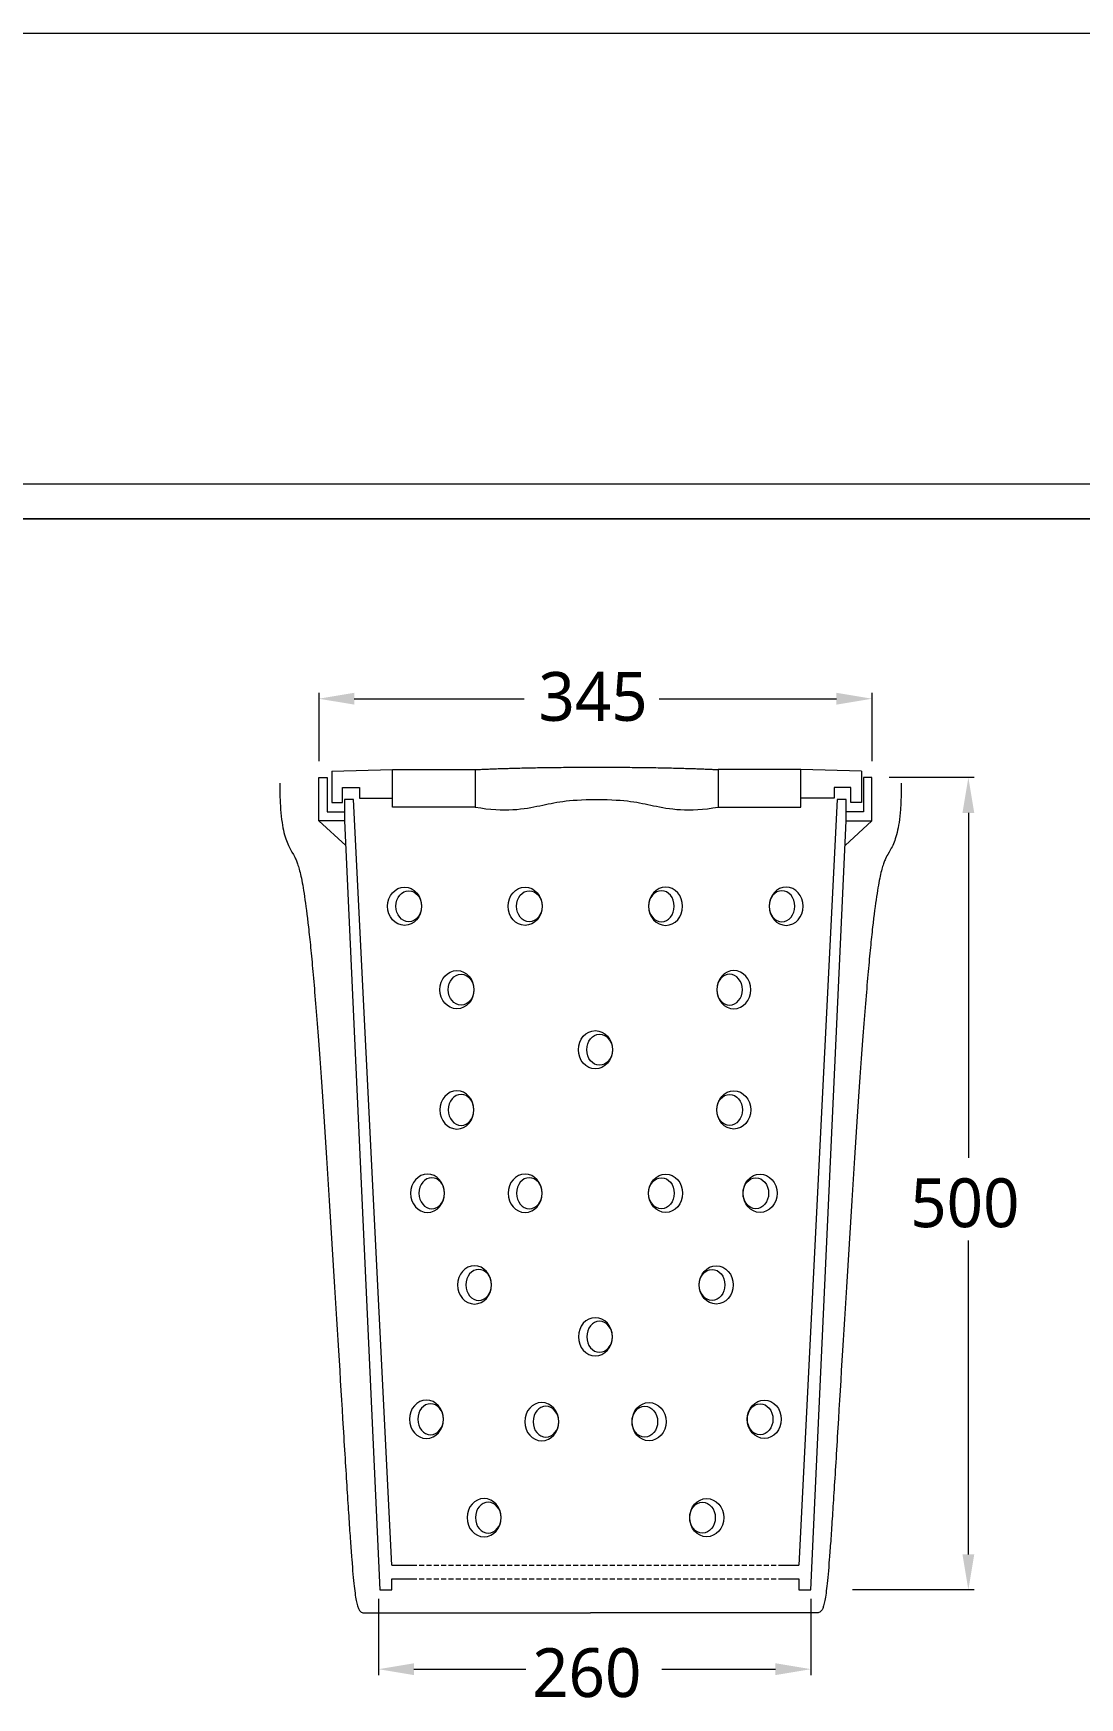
# Model space of a CAD drawing. Header units: millimetres. Extents: x 5208 to 9408, y 10 to 2980.
# Drawn here: x 7330 to 7758, y 2299 to 2980 of the extents above; entities that cross this region are included whole.
import ezdxf

# ---------------------------------------------------------------- set-up
doc = ezdxf.new("R2010")
doc.units = ezdxf.units.MM
doc.linetypes.add('JIS_02_2.0', pattern=[3, 2, -1])
doc.styles.add('微軟正黑體-20', font='Microsoft JhengHei.ttf', dxfattribs={"height": 20})

msp = doc.modelspace()

# ---------------------------------------------------------------- linework, layer by layer
at = {"lineweight": 5}
for p, q in [((5207.65, 2980.08, 163.19), (9407.65, 2980.08, 163.19)), ((5394.69, 2781.26, 163.19), (9220.61, 2781.26, 163.19)), ((9220.61, 2781.26, 163.19), (5394.69, 2781.26, 163.19)), ((7446.64, 2710.06), (7446.64, 2682.13)), ((7461.16, 2707.64), (7530.67, 2707.64)), ((7585.88, 2707.64), (7658.51, 2707.64)), ((7673.03, 2710.06), (7673.03, 2682.13)), ((7452.03, 2677.94), (7476.79, 2678.62)), ((7476.79, 2678.62), (7510.69, 2678.62)), ((7476.79, 2663.28), (7476.79, 2678.62)), ((7510.69, 2678.62), (7510.69, 2663.28)), ((7643.99, 2678.62), (7610.09, 2678.62)), ((7610.09, 2678.62), (7610.09, 2663.28)), ((7668.75, 2677.94), (7643.99, 2678.62)), ((7643.99, 2663.28), (7643.99, 2678.62)), ((7430.65, 2673.01), (7430.65, 2671.98)), ((7430.65, 2671.98), (7430.66, 2670.98)), ((7446.64, 2657.59), (7446.64, 2675.37)), ((7446.64, 2675.37), (7450.06, 2675.37)), ((7450.06, 2675.37), (7450.06, 2661.3)), ((7452.03, 2677.94), (7452.03, 2666.2)), ((7668.75, 2677.94), (7668.75, 2666.2)), ((7673.03, 2675.37), (7669.61, 2675.37)), ((7669.61, 2675.37), (7669.61, 2661.3)), ((7673.03, 2657.59), (7673.03, 2675.37)), ((7714.91, 2675.37), (7680.05, 2675.37)), ((7685.05, 2671.98), (7685.04, 2670.98)), ((7685.05, 2673.01), (7685.05, 2671.98)), ((7430.66, 2670.98), (7430.68, 2670)), ((7430.68, 2670), (7430.69, 2669.05)), ((7430.69, 2669.05), (7430.72, 2668.13)), ((7430.72, 2668.13), (7430.74, 2667.23)), ((7430.74, 2667.23), (7430.78, 2666.36)), ((7430.78, 2666.36), (7430.81, 2665.51)), ((7430.81, 2665.51), (7430.86, 2664.68)), ((7430.86, 2664.68), (7430.9, 2663.88)), ((7452.03, 2666.2), (7452.03, 2665.16)), ((7452.03, 2665.16), (7456.34, 2665.16)), ((7456.34, 2665.16), (7456.34, 2671.3)), ((7456.34, 2671.3), (7463.27, 2671.3)), ((7460.89, 2666.38), (7457.19, 2666.38)), ((7457.19, 2666.38), (7457.19, 2657.59)), ((7476.56, 2352.84), (7460.89, 2666.38)), ((7463.27, 2671.3), (7463.27, 2666.95)), ((7463.27, 2666.95), (7476.79, 2666.95)), ((7658.78, 2666.38), (7643.11, 2352.84)), ((7657.51, 2666.95), (7643.99, 2666.95)), ((7664.44, 2671.3), (7657.51, 2671.3)), ((7657.51, 2671.3), (7657.51, 2666.95)), ((7662.48, 2666.38), (7658.78, 2666.38)), ((7662.48, 2657.59), (7662.48, 2666.38)), ((7664.44, 2665.16), (7664.44, 2671.3)), ((7668.75, 2665.16), (7664.44, 2665.16)), ((7668.75, 2666.2), (7668.75, 2665.16)), ((7684.84, 2664.68), (7684.8, 2663.88)), ((7684.89, 2665.51), (7684.84, 2664.68)), ((7684.92, 2666.36), (7684.89, 2665.51)), ((7684.96, 2667.23), (7684.92, 2666.36)), ((7684.98, 2668.13), (7684.96, 2667.23)), ((7685.01, 2669.05), (7684.98, 2668.13)), ((7685.03, 2670), (7685.01, 2669.05)), ((7685.04, 2670.98), (7685.03, 2670)), ((7430.9, 2663.88), (7430.95, 2663.1)), ((7430.95, 2663.1), (7431.01, 2662.34)), ((7431.01, 2662.34), (7431.13, 2660.89)), ((7431.13, 2660.89), (7431.27, 2659.52)), ((7431.27, 2659.52), (7431.42, 2658.23)), ((7431.42, 2658.23), (7431.59, 2657.02)), ((7450.06, 2661.3), (7457.19, 2661.3)), ((7510.69, 2663.28), (7476.79, 2663.28)), ((7610.09, 2663.28), (7643.99, 2663.28)), ((7669.61, 2661.3), (7662.48, 2661.3)), ((7684.28, 2658.23), (7684.11, 2657.02)), ((7684.43, 2659.52), (7684.28, 2658.23)), ((7684.57, 2660.89), (7684.43, 2659.52)), ((7684.69, 2662.34), (7684.57, 2660.89)), ((7684.75, 2663.1), (7684.69, 2662.34)), ((7684.8, 2663.88), (7684.75, 2663.1)), ((7712.49, 2660.85), (7712.49, 2519.72)), ((7431.59, 2657.02), (7431.77, 2655.87)), ((7431.77, 2655.87), (7431.96, 2654.8)), ((7431.96, 2654.8), (7432.17, 2653.79)), ((7432.17, 2653.79), (7432.39, 2652.84)), ((7432.39, 2652.84), (7432.62, 2651.95)), ((7432.62, 2651.95), (7432.86, 2651.11)), ((7432.86, 2651.11), (7433.11, 2650.33)), ((7457.19, 2657.59), (7446.64, 2657.59)), ((7446.64, 2657.59), (7457.65, 2647.55)), ((7457.19, 2657.59), (7471.63, 2342.76)), ((7648.04, 2342.76), (7662.48, 2657.59)), ((7673.03, 2657.59), (7662.02, 2647.55)), ((7662.48, 2657.59), (7673.03, 2657.59)), ((7682.84, 2651.11), (7682.59, 2650.33)), ((7683.08, 2651.95), (7682.84, 2651.11)), ((7683.31, 2652.84), (7683.08, 2651.95)), ((7683.53, 2653.79), (7683.31, 2652.84)), ((7683.74, 2654.8), (7683.53, 2653.79)), ((7683.93, 2655.87), (7683.74, 2654.8)), ((7684.11, 2657.02), (7683.93, 2655.87)), ((7433.11, 2650.33), (7433.36, 2649.58)), ((7433.36, 2649.58), (7433.63, 2648.88)), ((7433.63, 2648.88), (7433.9, 2648.22)), ((7433.9, 2648.22), (7434.18, 2647.59)), ((7434.18, 2647.59), (7434.46, 2647)), ((7434.46, 2647), (7434.75, 2646.43)), ((7434.75, 2646.43), (7435.04, 2645.89)), ((7435.04, 2645.89), (7435.63, 2644.85)), ((7435.63, 2644.85), (7436.23, 2643.84)), ((7680.07, 2644.85), (7679.47, 2643.84)), ((7680.66, 2645.89), (7680.07, 2644.85)), ((7680.95, 2646.43), (7680.66, 2645.89)), ((7681.24, 2647), (7680.95, 2646.43)), ((7681.52, 2647.59), (7681.24, 2647)), ((7681.8, 2648.22), (7681.52, 2647.59)), ((7682.07, 2648.88), (7681.8, 2648.22)), ((7682.34, 2649.58), (7682.07, 2648.88)), ((7682.59, 2650.33), (7682.34, 2649.58)), ((7436.23, 2643.84), (7436.54, 2643.29)), ((7436.54, 2643.29), (7436.84, 2642.7)), ((7436.84, 2642.7), (7437.16, 2642.05)), ((7437.16, 2642.05), (7437.32, 2641.69)), ((7437.32, 2641.69), (7437.47, 2641.31)), ((7437.47, 2641.31), (7437.63, 2640.9)), ((7437.63, 2640.9), (7437.8, 2640.47)), ((7437.8, 2640.47), (7437.96, 2640)), ((7437.96, 2640), (7438.12, 2639.51)), ((7438.12, 2639.51), (7438.29, 2638.97)), ((7438.29, 2638.97), (7438.46, 2638.41)), ((7438.46, 2638.41), (7438.63, 2637.8)), ((7438.63, 2637.8), (7438.8, 2637.15)), ((7677.07, 2637.8), (7676.9, 2637.15)), ((7677.24, 2638.41), (7677.07, 2637.8)), ((7677.41, 2638.97), (7677.24, 2638.41)), ((7677.58, 2639.51), (7677.41, 2638.97)), ((7677.74, 2640), (7677.58, 2639.51)), ((7677.9, 2640.47), (7677.74, 2640)), ((7678.07, 2640.9), (7677.9, 2640.47)), ((7678.23, 2641.31), (7678.07, 2640.9)), ((7678.39, 2641.69), (7678.23, 2641.31)), ((7678.54, 2642.05), (7678.39, 2641.69)), ((7678.86, 2642.7), (7678.54, 2642.05)), ((7679.16, 2643.29), (7678.86, 2642.7)), ((7679.47, 2643.84), (7679.16, 2643.29)), ((7438.8, 2637.15), (7438.97, 2636.46)), ((7438.97, 2636.46), (7439.14, 2635.73)), ((7439.14, 2635.73), (7439.32, 2634.94)), ((7439.32, 2634.94), (7439.5, 2634.11)), ((7439.5, 2634.11), (7439.68, 2633.22)), ((7439.68, 2633.22), (7439.86, 2632.28)), ((7439.86, 2632.28), (7440.04, 2631.28)), ((7440.04, 2631.28), (7440.23, 2630.23)), ((7675.66, 2631.28), (7675.47, 2630.23)), ((7675.84, 2632.28), (7675.66, 2631.28)), ((7676.03, 2633.22), (7675.84, 2632.28)), ((7676.2, 2634.11), (7676.03, 2633.22)), ((7676.38, 2634.94), (7676.2, 2634.11)), ((7676.56, 2635.73), (7676.38, 2634.94)), ((7676.73, 2636.46), (7676.56, 2635.73)), ((7676.9, 2637.15), (7676.73, 2636.46)), ((7440.23, 2630.23), (7440.41, 2629.11)), ((7440.41, 2629.11), (7440.6, 2627.93)), ((7440.6, 2627.93), (7440.8, 2626.68)), ((7440.8, 2626.68), (7440.99, 2625.36)), ((7440.99, 2625.36), (7441.19, 2623.97)), ((7441.19, 2623.97), (7441.39, 2622.51)), ((7674.51, 2623.97), (7674.31, 2622.51)), ((7674.71, 2625.36), (7674.51, 2623.97)), ((7674.91, 2626.68), (7674.71, 2625.36)), ((7675.1, 2627.93), (7674.91, 2626.68)), ((7675.29, 2629.11), (7675.1, 2627.93)), ((7675.47, 2630.23), (7675.29, 2629.11)), ((7441.39, 2622.51), (7441.59, 2620.98)), ((7441.59, 2620.98), (7441.79, 2619.37)), ((7441.79, 2619.37), (7442, 2617.68)), ((7442, 2617.68), (7442.21, 2615.9)), ((7673.7, 2617.68), (7673.49, 2615.9)), ((7673.91, 2619.37), (7673.7, 2617.68)), ((7674.11, 2620.98), (7673.91, 2619.37)), ((7674.31, 2622.51), (7674.11, 2620.98)), ((7442.21, 2615.9), (7442.42, 2614.05)), ((7442.42, 2614.05), (7442.53, 2613.09)), ((7442.53, 2613.09), (7442.63, 2612.11)), ((7442.63, 2612.11), (7442.74, 2611.1)), ((7442.74, 2611.1), (7442.85, 2610.07)), ((7442.85, 2610.07), (7442.96, 2609.02)), ((7672.85, 2610.07), (7672.74, 2609.02)), ((7672.96, 2611.1), (7672.85, 2610.07)), ((7673.07, 2612.11), (7672.96, 2611.1)), ((7673.17, 2613.09), (7673.07, 2612.11)), ((7673.28, 2614.05), (7673.17, 2613.09)), ((7673.49, 2615.9), (7673.28, 2614.05)), ((7442.96, 2609.02), (7443.07, 2607.95)), ((7443.07, 2607.95), (7443.18, 2606.86)), ((7443.18, 2606.86), (7443.3, 2605.74)), ((7443.3, 2605.74), (7443.41, 2604.59)), ((7443.41, 2604.59), (7443.52, 2603.43)), ((7443.52, 2603.43), (7443.64, 2602.23)), ((7672.18, 2603.43), (7672.06, 2602.23)), ((7672.29, 2604.59), (7672.18, 2603.43)), ((7672.4, 2605.74), (7672.29, 2604.59)), ((7672.52, 2606.86), (7672.4, 2605.74)), ((7672.63, 2607.95), (7672.52, 2606.86)), ((7672.74, 2609.02), (7672.63, 2607.95)), ((7443.64, 2602.23), (7443.75, 2601.02)), ((7443.75, 2601.02), (7443.87, 2599.78)), ((7443.87, 2599.78), (7443.99, 2598.51)), ((7443.99, 2598.51), (7444.1, 2597.22)), ((7444.1, 2597.22), (7444.22, 2595.9)), ((7671.6, 2597.22), (7671.48, 2595.9)), ((7671.71, 2598.51), (7671.6, 2597.22)), ((7671.83, 2599.78), (7671.71, 2598.51)), ((7671.95, 2601.02), (7671.83, 2599.78)), ((7672.06, 2602.23), (7671.95, 2601.02)), ((7444.22, 2595.9), (7444.34, 2594.56)), ((7444.34, 2594.56), (7444.46, 2593.19)), ((7444.46, 2593.19), (7444.58, 2591.79)), ((7444.58, 2591.79), (7444.7, 2590.37)), ((7444.7, 2590.37), (7444.82, 2588.92)), ((7671, 2590.37), (7670.88, 2588.92)), ((7671.12, 2591.79), (7671, 2590.37)), ((7671.24, 2593.19), (7671.12, 2591.79)), ((7671.36, 2594.56), (7671.24, 2593.19)), ((7671.48, 2595.9), (7671.36, 2594.56)), ((7444.82, 2588.92), (7444.95, 2587.44)), ((7444.95, 2587.44), (7445.07, 2585.93)), ((7445.07, 2585.93), (7445.2, 2584.4)), ((7445.2, 2584.4), (7445.32, 2582.84)), ((7445.32, 2582.84), (7445.45, 2581.25)), ((7670.38, 2582.84), (7670.25, 2581.25)), ((7670.5, 2584.4), (7670.38, 2582.84)), ((7670.63, 2585.93), (7670.5, 2584.4)), ((7670.75, 2587.44), (7670.63, 2585.93)), ((7670.88, 2588.92), (7670.75, 2587.44)), ((7445.45, 2581.25), (7445.58, 2579.64)), ((7445.58, 2579.64), (7445.7, 2578)), ((7445.7, 2578), (7445.83, 2576.33)), ((7445.83, 2576.33), (7445.96, 2574.64)), ((7669.87, 2576.33), (7669.74, 2574.64)), ((7670, 2578), (7669.87, 2576.33)), ((7670.12, 2579.64), (7670, 2578)), ((7670.25, 2581.25), (7670.12, 2579.64)), ((7445.96, 2574.64), (7446.09, 2572.93)), ((7446.09, 2572.93), (7446.22, 2571.19)), ((7446.22, 2571.19), (7446.36, 2569.43)), ((7446.36, 2569.43), (7446.49, 2567.65)), ((7669.34, 2569.43), (7669.21, 2567.65)), ((7669.48, 2571.19), (7669.34, 2569.43)), ((7669.61, 2572.93), (7669.48, 2571.19)), ((7669.74, 2574.64), (7669.61, 2572.93)), ((7446.49, 2567.65), (7446.75, 2564.02)), ((7446.75, 2564.02), (7447.02, 2560.31)), ((7668.95, 2564.02), (7668.68, 2560.31)), ((7669.21, 2567.65), (7668.95, 2564.02)), ((7447.02, 2560.31), (7447.29, 2556.52)), ((7447.29, 2556.52), (7447.56, 2552.66)), ((7668.41, 2556.52), (7668.14, 2552.66)), ((7668.68, 2560.31), (7668.41, 2556.52)), ((7447.56, 2552.66), (7447.84, 2548.73)), ((7447.84, 2548.73), (7448.11, 2544.73)), ((7667.86, 2548.73), (7667.59, 2544.73)), ((7668.14, 2552.66), (7667.86, 2548.73)), ((7448.11, 2544.73), (7448.39, 2540.67)), ((7667.59, 2544.73), (7667.31, 2540.67)), ((7448.39, 2540.67), (7448.67, 2536.56)), ((7448.67, 2536.56), (7448.95, 2532.39)), ((7667.03, 2536.56), (7666.75, 2532.39)), ((7667.31, 2540.67), (7667.03, 2536.56)), ((7448.95, 2532.39), (7449.23, 2528.18)), ((7666.75, 2532.39), (7666.47, 2528.18)), ((7449.23, 2528.18), (7449.51, 2523.93)), ((7449.51, 2523.93), (7449.79, 2519.63)), ((7666.19, 2523.93), (7665.91, 2519.63)), ((7666.47, 2528.18), (7666.19, 2523.93)), ((7449.79, 2519.63), (7450.07, 2515.3)), ((7450.07, 2515.3), (7450.35, 2510.95)), ((7665.63, 2515.3), (7665.35, 2510.95)), ((7665.91, 2519.63), (7665.63, 2515.3)), ((7450.35, 2510.95), (7450.91, 2502.16)), ((7665.35, 2510.95), (7664.79, 2502.16)), ((7450.91, 2502.16), (7451.47, 2493.31)), ((7664.79, 2502.16), (7664.23, 2493.31)), ((7451.47, 2493.31), (7452.02, 2484.44)), ((7664.23, 2493.31), (7663.68, 2484.44)), ((7452.02, 2484.44), (7452.57, 2475.57)), ((7663.68, 2484.44), (7663.13, 2475.57)), ((7712.49, 2357.28), (7712.49, 2485.87)), ((7452.57, 2475.57), (7453.12, 2466.74)), ((7663.13, 2475.57), (7662.58, 2466.74)), ((7453.12, 2466.74), (7453.39, 2462.35)), ((7453.39, 2462.35), (7453.65, 2457.98)), ((7662.32, 2462.35), (7662.05, 2457.98)), ((7662.58, 2466.74), (7662.32, 2462.35)), ((7453.65, 2457.98), (7453.92, 2453.65)), ((7453.92, 2453.65), (7454.18, 2449.34)), ((7661.78, 2453.65), (7661.52, 2449.34)), ((7662.05, 2457.98), (7661.78, 2453.65)), ((7454.18, 2449.34), (7454.44, 2445.08)), ((7661.52, 2449.34), (7661.26, 2445.08)), ((7454.44, 2445.08), (7454.69, 2440.85)), ((7454.69, 2440.85), (7454.95, 2436.67)), ((7661.01, 2440.85), (7660.75, 2436.67)), ((7661.26, 2445.08), (7661.01, 2440.85)), ((7454.95, 2436.67), (7455.2, 2432.55)), ((7660.75, 2436.67), (7660.5, 2432.55)), ((7455.2, 2432.55), (7455.45, 2428.47)), ((7455.45, 2428.47), (7455.69, 2424.46)), ((7660.25, 2428.47), (7660.01, 2424.46)), ((7660.5, 2432.55), (7660.25, 2428.47)), ((7455.69, 2424.46), (7455.93, 2420.51)), ((7455.93, 2420.51), (7456.16, 2416.62)), ((7659.77, 2420.51), (7659.54, 2416.62)), ((7660.01, 2424.46), (7659.77, 2420.51)), ((7456.16, 2416.62), (7456.4, 2412.81)), ((7456.4, 2412.81), (7456.62, 2409.08)), ((7659.3, 2412.81), (7659.08, 2409.08)), ((7659.54, 2416.62), (7659.3, 2412.81)), ((7456.62, 2409.08), (7456.85, 2405.43)), ((7659.08, 2409.08), (7658.86, 2405.43)), ((7456.85, 2405.43), (7456.95, 2403.64)), ((7456.95, 2403.64), (7457.06, 2401.86)), ((7457.06, 2401.86), (7457.17, 2400.11)), ((7457.17, 2400.11), (7457.28, 2398.39)), ((7658.53, 2400.11), (7658.42, 2398.39)), ((7658.64, 2401.86), (7658.53, 2400.11)), ((7658.75, 2403.64), (7658.64, 2401.86)), ((7658.86, 2405.43), (7658.75, 2403.64)), ((7457.28, 2398.39), (7457.38, 2396.69)), ((7457.38, 2396.69), (7457.48, 2395.01)), ((7457.48, 2395.01), (7457.59, 2393.35)), ((7457.59, 2393.35), (7457.69, 2391.73)), ((7658.11, 2393.35), (7658.01, 2391.73)), ((7658.22, 2395.01), (7658.11, 2393.35)), ((7658.32, 2396.69), (7658.22, 2395.01)), ((7658.42, 2398.39), (7658.32, 2396.69)), ((7457.69, 2391.73), (7457.79, 2390.12)), ((7457.79, 2390.12), (7457.88, 2388.55)), ((7457.88, 2388.55), (7457.98, 2387)), ((7457.98, 2387), (7458.08, 2385.48)), ((7458.08, 2385.48), (7458.17, 2383.98)), ((7657.62, 2385.48), (7657.53, 2383.98)), ((7657.72, 2387), (7657.62, 2385.48)), ((7657.82, 2388.55), (7657.72, 2387)), ((7657.91, 2390.12), (7657.82, 2388.55)), ((7658.01, 2391.73), (7657.91, 2390.12)), ((7458.17, 2383.98), (7458.26, 2382.52)), ((7458.26, 2382.52), (7458.35, 2381.08)), ((7458.35, 2381.08), (7458.44, 2379.67)), ((7458.44, 2379.67), (7458.53, 2378.3)), ((7458.53, 2378.3), (7458.62, 2376.94)), ((7657.17, 2378.3), (7657.08, 2376.94)), ((7657.26, 2379.67), (7657.17, 2378.3)), ((7657.35, 2381.08), (7657.26, 2379.67)), ((7657.44, 2382.52), (7657.35, 2381.08)), ((7657.53, 2383.98), (7657.44, 2382.52)), ((7458.62, 2376.94), (7458.7, 2375.62)), ((7458.7, 2375.62), (7458.79, 2374.32)), ((7458.79, 2374.32), (7458.87, 2373.05)), ((7458.87, 2373.05), (7458.95, 2371.81)), ((7458.95, 2371.81), (7459.03, 2370.59)), ((7656.75, 2371.81), (7656.67, 2370.59)), ((7656.83, 2373.05), (7656.75, 2371.81)), ((7656.91, 2374.32), (7656.83, 2373.05)), ((7657, 2375.62), (7656.91, 2374.32)), ((7657.08, 2376.94), (7657, 2375.62)), ((7459.03, 2370.59), (7459.11, 2369.4)), ((7459.11, 2369.4), (7459.19, 2368.23)), ((7459.19, 2368.23), (7459.27, 2367.09)), ((7459.27, 2367.09), (7459.34, 2365.97)), ((7459.34, 2365.97), (7459.42, 2364.88)), ((7459.42, 2364.88), (7459.49, 2363.82)), ((7656.28, 2364.88), (7656.21, 2363.82)), ((7656.36, 2365.97), (7656.28, 2364.88)), ((7656.43, 2367.09), (7656.36, 2365.97)), ((7656.51, 2368.23), (7656.43, 2367.09)), ((7656.59, 2369.4), (7656.51, 2368.23)), ((7656.67, 2370.59), (7656.59, 2369.4)), ((7459.49, 2363.82), (7459.57, 2362.78)), ((7459.57, 2362.78), (7459.64, 2361.76)), ((7459.64, 2361.76), (7459.71, 2360.77)), ((7459.71, 2360.77), (7459.78, 2359.79)), ((7459.78, 2359.79), (7459.85, 2358.85)), ((7459.85, 2358.85), (7459.92, 2357.92)), ((7459.92, 2357.92), (7459.99, 2357.02)), ((7655.78, 2357.92), (7655.72, 2357.02)), ((7655.85, 2358.85), (7655.78, 2357.92)), ((7655.92, 2359.79), (7655.85, 2358.85)), ((7655.99, 2360.77), (7655.92, 2359.79)), ((7656.06, 2361.76), (7655.99, 2360.77)), ((7656.14, 2362.78), (7656.06, 2361.76)), ((7656.21, 2363.82), (7656.14, 2362.78)), ((7459.99, 2357.02), (7460.05, 2356.14)), ((7460.05, 2356.14), (7460.12, 2355.29)), ((7460.12, 2355.29), (7460.25, 2353.64)), ((7460.25, 2353.64), (7460.38, 2352.07)), ((7460.38, 2352.07), (7460.5, 2350.59)), ((7476.56, 2352.84), (7484.77, 2352.84)), ((7634.9, 2352.84), (7643.11, 2352.84)), ((7655.32, 2352.07), (7655.2, 2350.59)), ((7655.45, 2353.64), (7655.32, 2352.07)), ((7655.58, 2355.29), (7655.45, 2353.64)), ((7655.65, 2356.14), (7655.58, 2355.29)), ((7655.72, 2357.02), (7655.65, 2356.14)), ((7460.5, 2350.59), (7460.63, 2349.19)), ((7460.63, 2349.19), (7460.75, 2347.87)), ((7460.75, 2347.87), (7460.87, 2346.62)), ((7460.87, 2346.62), (7460.99, 2345.45)), ((7460.99, 2345.45), (7461.11, 2344.35)), ((7461.11, 2344.35), (7461.23, 2343.32)), ((7476.56, 2342.76), (7476.56, 2347.28)), ((7476.56, 2347.28), (7484.77, 2347.28)), ((7634.9, 2347.28), (7643.11, 2347.28)), ((7643.11, 2347.28), (7643.11, 2342.76)), ((7654.59, 2344.35), (7654.47, 2343.32)), ((7654.71, 2345.45), (7654.59, 2344.35)), ((7654.83, 2346.62), (7654.71, 2345.45)), ((7654.95, 2347.87), (7654.83, 2346.62)), ((7655.07, 2349.19), (7654.95, 2347.87)), ((7655.2, 2350.59), (7655.07, 2349.19)), ((7461.23, 2343.32), (7461.35, 2342.35)), ((7461.35, 2342.35), (7461.47, 2341.45)), ((7461.47, 2341.45), (7461.59, 2340.61)), ((7461.59, 2340.61), (7461.7, 2339.84)), ((7461.7, 2339.84), (7461.82, 2339.12)), ((7461.82, 2339.12), (7461.94, 2338.45)), ((7461.94, 2338.45), (7462.06, 2337.84)), ((7462.06, 2337.84), (7462.19, 2337.28)), ((7471.07, 2339.07), (7471.07, 2307.89)), ((7471.63, 2342.76), (7476.56, 2342.76)), ((7643.11, 2342.76), (7648.04, 2342.76)), ((7648.04, 2339.07), (7648.04, 2307.89)), ((7653.64, 2337.84), (7653.51, 2337.28)), ((7653.76, 2338.45), (7653.64, 2337.84)), ((7653.88, 2339.12), (7653.76, 2338.45)), ((7654, 2339.84), (7653.88, 2339.12)), ((7654.11, 2340.61), (7654, 2339.84)), ((7654.23, 2341.45), (7654.11, 2340.61)), ((7654.35, 2342.35), (7654.23, 2341.45)), ((7654.47, 2343.32), (7654.35, 2342.35)), ((7714.91, 2342.76), (7665.03, 2342.76)), ((7462.19, 2337.28), (7462.31, 2336.77)), ((7462.31, 2336.77), (7462.44, 2336.31)), ((7462.44, 2336.31), (7462.57, 2335.89)), ((7462.57, 2335.89), (7462.7, 2335.51)), ((7462.7, 2335.51), (7462.83, 2335.18)), ((7462.83, 2335.18), (7462.97, 2334.88)), ((7462.97, 2334.88), (7463.1, 2334.62)), ((7463.1, 2334.62), (7463.25, 2334.39)), ((7463.25, 2334.39), (7463.39, 2334.19)), ((7463.39, 2334.19), (7463.54, 2334.02)), ((7463.54, 2334.02), (7463.7, 2333.87)), ((7463.7, 2333.87), (7463.86, 2333.75)), ((7463.86, 2333.75), (7464.02, 2333.66)), ((7464.02, 2333.66), (7464.36, 2333.52)), ((7464.36, 2333.52), (7464.73, 2333.44)), ((7464.73, 2333.44), (7465.12, 2333.41)), ((7465.12, 2333.41), (7465.53, 2333.4)), ((7465.53, 2333.4), (7465.97, 2333.4)), ((7465.97, 2333.4), (7466.46, 2333.4)), ((7466.46, 2333.4), (7467.02, 2333.4)), ((7467.02, 2333.4), (7467.33, 2333.4)), ((7467.33, 2333.4), (7467.67, 2333.4)), ((7467.67, 2333.4), (7468.04, 2333.4)), ((7468.04, 2333.4), (7468.44, 2333.4)), ((7468.44, 2333.4), (7468.88, 2333.4)), ((7468.88, 2333.4), (7469.36, 2333.4)), ((7469.36, 2333.4), (7469.89, 2333.4)), ((7469.89, 2333.4), (7470.46, 2333.4)), ((7470.46, 2333.4), (7471.07, 2333.4)), ((7471.07, 2333.4), (7471.74, 2333.4)), ((7471.74, 2333.4), (7472.47, 2333.4)), ((7472.47, 2333.4), (7473.26, 2333.4)), ((7473.26, 2333.4), (7474.1, 2333.4)), ((7474.1, 2333.4), (7475.02, 2333.4)), ((7475.02, 2333.4), (7476, 2333.4)), ((7476, 2333.4), (7477.05, 2333.4)), ((7477.05, 2333.4), (7478.18, 2333.4)), ((7478.18, 2333.4), (7479.39, 2333.4)), ((7479.39, 2333.4), (7480.67, 2333.4)), ((7480.67, 2333.4), (7482.05, 2333.4)), ((7482.05, 2333.4), (7482.76, 2333.4)), ((7482.76, 2333.4), (7483.51, 2333.4)), ((7483.51, 2333.4), (7484.27, 2333.4)), ((7484.27, 2333.4), (7485.06, 2333.4)), ((7485.06, 2333.4), (7485.87, 2333.4)), ((7485.87, 2333.4), (7486.7, 2333.4)), ((7486.7, 2333.4), (7487.56, 2333.4)), ((7487.56, 2333.4), (7488.44, 2333.4)), ((7488.44, 2333.4), (7489.35, 2333.4)), ((7489.35, 2333.4), (7490.29, 2333.4)), ((7490.29, 2333.4), (7491.25, 2333.4)), ((7491.25, 2333.4), (7492.23, 2333.4)), ((7492.23, 2333.4), (7493.25, 2333.4)), ((7493.25, 2333.4), (7494.29, 2333.4)), ((7494.29, 2333.4), (7495.35, 2333.4)), ((7495.35, 2333.4), (7496.45, 2333.4)), ((7496.45, 2333.4), (7497.57, 2333.4)), ((7497.57, 2333.4), (7498.73, 2333.4)), ((7498.73, 2333.4), (7499.91, 2333.4)), ((7499.91, 2333.4), (7501.12, 2333.4)), ((7501.12, 2333.4), (7502.36, 2333.4)), ((7502.36, 2333.4), (7503.63, 2333.4)), ((7503.63, 2333.4), (7504.93, 2333.4)), ((7504.93, 2333.4), (7506.27, 2333.4)), ((7506.27, 2333.4), (7507.63, 2333.4)), ((7507.63, 2333.4), (7509.03, 2333.4)), ((7509.03, 2333.4), (7510.46, 2333.4)), ((7510.46, 2333.4), (7511.92, 2333.4)), ((7511.92, 2333.4), (7513.41, 2333.4)), ((7513.41, 2333.4), (7514.94, 2333.4)), ((7514.94, 2333.4), (7516.5, 2333.4)), ((7516.5, 2333.4), (7518.1, 2333.4)), ((7518.1, 2333.4), (7519.73, 2333.4)), ((7519.73, 2333.4), (7521.4, 2333.4)), ((7521.4, 2333.4), (7523.1, 2333.4)), ((7523.1, 2333.4), (7524.84, 2333.4)), ((7524.84, 2333.4), (7526.61, 2333.4)), ((7526.61, 2333.4), (7528.42, 2333.4)), ((7528.42, 2333.4), (7530.27, 2333.4)), ((7530.27, 2333.4), (7532.16, 2333.4)), ((7532.16, 2333.4), (7534.08, 2333.4)), ((7534.08, 2333.4), (7536.04, 2333.4)), ((7536.04, 2333.4), (7538.04, 2333.4)), ((7538.04, 2333.4), (7540.08, 2333.4)), ((7540.08, 2333.4), (7542.16, 2333.4)), ((7542.16, 2333.4), (7544.28, 2333.4)), ((7544.28, 2333.4), (7546.44, 2333.4)), ((7546.44, 2333.4), (7548.64, 2333.4)), ((7548.64, 2333.4), (7550.88, 2333.4)), ((7550.88, 2333.4), (7553.16, 2333.4)), ((7553.16, 2333.4), (7555.48, 2333.4)), ((7555.48, 2333.4), (7557.85, 2333.4)), ((7560.22, 2333.4), (7557.85, 2333.4)), ((7562.54, 2333.4), (7560.22, 2333.4)), ((7564.82, 2333.4), (7562.54, 2333.4)), ((7567.06, 2333.4), (7564.82, 2333.4)), ((7569.26, 2333.4), (7567.06, 2333.4)), ((7571.42, 2333.4), (7569.26, 2333.4)), ((7573.54, 2333.4), (7571.42, 2333.4)), ((7575.62, 2333.4), (7573.54, 2333.4)), ((7577.66, 2333.4), (7575.62, 2333.4)), ((7579.66, 2333.4), (7577.66, 2333.4)), ((7581.62, 2333.4), (7579.66, 2333.4)), ((7583.54, 2333.4), (7581.62, 2333.4)), ((7585.43, 2333.4), (7583.54, 2333.4)), ((7587.28, 2333.4), (7585.43, 2333.4)), ((7589.09, 2333.4), (7587.28, 2333.4)), ((7590.86, 2333.4), (7589.09, 2333.4)), ((7592.6, 2333.4), (7590.86, 2333.4)), ((7594.3, 2333.4), (7592.6, 2333.4)), ((7595.97, 2333.4), (7594.3, 2333.4)), ((7597.6, 2333.4), (7595.97, 2333.4)), ((7599.2, 2333.4), (7597.6, 2333.4)), ((7600.76, 2333.4), (7599.2, 2333.4)), ((7602.29, 2333.4), (7600.76, 2333.4)), ((7603.78, 2333.4), (7602.29, 2333.4)), ((7605.24, 2333.4), (7603.78, 2333.4)), ((7606.67, 2333.4), (7605.24, 2333.4)), ((7608.07, 2333.4), (7606.67, 2333.4)), ((7609.43, 2333.4), (7608.07, 2333.4)), ((7610.77, 2333.4), (7609.43, 2333.4)), ((7612.07, 2333.4), (7610.77, 2333.4)), ((7613.34, 2333.4), (7612.07, 2333.4)), ((7614.58, 2333.4), (7613.34, 2333.4)), ((7615.79, 2333.4), (7614.58, 2333.4)), ((7616.97, 2333.4), (7615.79, 2333.4)), ((7618.13, 2333.4), (7616.97, 2333.4)), ((7619.25, 2333.4), (7618.13, 2333.4)), ((7620.35, 2333.4), (7619.25, 2333.4)), ((7621.41, 2333.4), (7620.35, 2333.4)), ((7622.45, 2333.4), (7621.41, 2333.4)), ((7623.47, 2333.4), (7622.45, 2333.4)), ((7624.45, 2333.4), (7623.47, 2333.4)), ((7625.41, 2333.4), (7624.45, 2333.4)), ((7626.35, 2333.4), (7625.41, 2333.4)), ((7627.26, 2333.4), (7626.35, 2333.4)), ((7628.14, 2333.4), (7627.26, 2333.4)), ((7629, 2333.4), (7628.14, 2333.4)), ((7629.83, 2333.4), (7629, 2333.4)), ((7630.64, 2333.4), (7629.83, 2333.4)), ((7631.43, 2333.4), (7630.64, 2333.4)), ((7632.19, 2333.4), (7631.43, 2333.4)), ((7632.94, 2333.4), (7632.19, 2333.4)), ((7633.65, 2333.4), (7632.94, 2333.4)), ((7635.03, 2333.4), (7633.65, 2333.4)), ((7636.31, 2333.4), (7635.03, 2333.4)), ((7637.52, 2333.4), (7636.31, 2333.4)), ((7638.65, 2333.4), (7637.52, 2333.4)), ((7639.7, 2333.4), (7638.65, 2333.4)), ((7640.68, 2333.4), (7639.7, 2333.4)), ((7641.6, 2333.4), (7640.68, 2333.4)), ((7642.44, 2333.4), (7641.6, 2333.4)), ((7643.23, 2333.4), (7642.44, 2333.4)), ((7643.96, 2333.4), (7643.23, 2333.4)), ((7644.63, 2333.4), (7643.96, 2333.4)), ((7645.24, 2333.4), (7644.63, 2333.4)), ((7645.81, 2333.4), (7645.24, 2333.4)), ((7646.34, 2333.4), (7645.81, 2333.4)), ((7646.82, 2333.4), (7646.34, 2333.4)), ((7647.26, 2333.4), (7646.82, 2333.4)), ((7647.66, 2333.4), (7647.26, 2333.4)), ((7648.03, 2333.4), (7647.66, 2333.4)), ((7648.37, 2333.4), (7648.03, 2333.4)), ((7648.68, 2333.4), (7648.37, 2333.4)), ((7649.24, 2333.4), (7648.68, 2333.4)), ((7649.73, 2333.4), (7649.24, 2333.4)), ((7650.17, 2333.4), (7649.73, 2333.4)), ((7650.58, 2333.41), (7650.17, 2333.4)), ((7650.97, 2333.44), (7650.58, 2333.41)), ((7651.34, 2333.52), (7650.97, 2333.44)), ((7651.68, 2333.66), (7651.34, 2333.52)), ((7651.84, 2333.75), (7651.68, 2333.66)), ((7652, 2333.87), (7651.84, 2333.75)), ((7652.16, 2334.02), (7652, 2333.87)), ((7652.31, 2334.19), (7652.16, 2334.02)), ((7652.45, 2334.39), (7652.31, 2334.19)), ((7652.6, 2334.62), (7652.45, 2334.39)), ((7652.73, 2334.88), (7652.6, 2334.62)), ((7652.87, 2335.18), (7652.73, 2334.88)), ((7653, 2335.51), (7652.87, 2335.18)), ((7653.13, 2335.89), (7653, 2335.51)), ((7653.26, 2336.31), (7653.13, 2335.89)), ((7653.39, 2336.77), (7653.26, 2336.31)), ((7653.51, 2337.28), (7653.39, 2336.77)), ((7485.59, 2310.31), (7531.31, 2310.31)), ((7586.98, 2310.31), (7633.52, 2310.31))]:
    msp.add_line(p, q, dxfattribs=at)
at = {"color": 4, "lineweight": 5}
msp.add_line((9234.83, 2795.48, 163.19), (5380.48, 2795.48, 163.19), dxfattribs=at)
at = {"linetype": 'JIS_02_2.0', "lineweight": 5}
for p, q in [((7484.77, 2352.84), (7634.9, 2352.84)), ((7484.77, 2347.28), (7634.9, 2347.28))]:
    msp.add_line(p, q, dxfattribs=at)
at = {"lineweight": 5}
for centre, major_axis in [((7481.75, 2622.67), (0, 7.83)), ((7531.07, 2622.67), (0, 7.83)), ((7503.18, 2588.51), (0, 7.83)), ((7559.83, 2563.91), (0, 7.83)), ((7616.49, 2539.3), (0, -7.83)), ((7588.6, 2505.15), (0, -7.83)), ((7627.23, 2505.15), (0, -7.83)), ((7609.32, 2467.64), (0, -7.83)), ((7581.79, 2411.64), (0, -7.83)), ((7628.98, 2412.62), (0, -7.83)), ((7605.39, 2372.34), (0, -7.83))]:
    msp.add_ellipse(centre, major_axis=major_axis, ratio=0.889036, dxfattribs=at)
at = {"lineweight": 5, "extrusion": (0, 0, -1)}
for centre, major_axis in [((7588.6, 2622.67), (0, 7.83)), ((7637.92, 2622.67), (0, 7.83)), ((7616.49, 2588.51), (0, 7.83)), ((7503.18, 2539.3), (0, -7.83)), ((7491.14, 2505.15), (0, -7.83)), ((7531.07, 2505.15), (0, -7.83)), ((7510.35, 2467.64), (0, -7.83)), ((7559.83, 2446.39), (0, -7.83)), ((7490.69, 2412.62), (0, -7.83)), ((7537.88, 2411.64), (0, -7.83)), ((7514.28, 2372.34), (0, -7.83))]:
    msp.add_ellipse(centre, major_axis=major_axis, ratio=0.889036, dxfattribs=at)
at = {"lineweight": 5}
for centre, major_axis in [((7483.47, 2622.67), (0, 6.35)), ((7532.79, 2622.67), (0, 6.35)), ((7504.89, 2588.51), (0, 6.35)), ((7561.55, 2563.91), (0, 6.35)), ((7614.77, 2539.3), (0, -6.35)), ((7586.88, 2505.15), (0, -6.35)), ((7625.51, 2505.15), (0, -6.35)), ((7607.6, 2467.64), (0, -6.35)), ((7580.07, 2411.64), (0, -6.35)), ((7627.27, 2412.62), (0, -6.35)), ((7603.67, 2372.34), (0, -6.35))]:
    msp.add_ellipse(centre, major_axis=major_axis, ratio=0.824888, start_param=-1.570796, end_param=4.712389, dxfattribs=at)
at = {"lineweight": 5, "extrusion": (0, 0, -1)}
for centre, major_axis in [((7586.88, 2622.67), (0, 6.35)), ((7636.2, 2622.67), (0, 6.35)), ((7614.77, 2588.51), (0, 6.35)), ((7504.89, 2539.3), (0, -6.35)), ((7492.86, 2505.15), (0, -6.35)), ((7532.79, 2505.15), (0, -6.35)), ((7512.07, 2467.64), (0, -6.35)), ((7561.55, 2446.39), (0, -6.35)), ((7492.4, 2412.62), (0, -6.35)), ((7539.6, 2411.64), (0, -6.35)), ((7516, 2372.34), (0, -6.35))]:
    msp.add_ellipse(centre, major_axis=major_axis, ratio=0.824888, start_param=-1.570796, end_param=4.712389, dxfattribs=at)
at = {"lineweight": 5}
for points, degree, knots in [([(7510.69, 2678.62), (7531.07, 2679.61), (7560.39, 2679.61), (7589.71, 2679.61), (7610.09, 2678.62)], 2, [0, 0, 0, 1, 1, 2, 2, 2]), ([(7510.69, 2663.28), (7522.79, 2661.07), (7538.86, 2663.94), (7548.05, 2666.38), (7560.39, 2666.38), (7572.74, 2666.38), (7581.92, 2663.94), (7597.99, 2661.07), (7610.09, 2663.28)], 3, [0, 0, 0, 0, 1, 2, 2, 2, 3, 4, 4, 4, 4])]:
    msp.add_open_spline(points, degree=degree, knots=knots, dxfattribs=at)
for points in [[(7461.16, 2710.06), (7461.16, 2705.22), (7446.64, 2707.64)], [(7658.51, 2710.06), (7658.51, 2705.22), (7673.03, 2707.64)], [(7714.91, 2660.85), (7710.07, 2660.85), (7712.49, 2675.37)], [(7714.91, 2357.28), (7710.07, 2357.28), (7712.49, 2342.76)], [(7485.59, 2312.73), (7485.59, 2307.89), (7471.07, 2310.31)], [(7633.52, 2312.73), (7633.52, 2307.89), (7648.04, 2310.31)]]:
    msp.add_solid(points, dxfattribs=at)

# ---------------------------------------------------------------- texts
at = {"lineweight": 5, "style": '微軟正黑體-20'}
for s, p in [('345', (7536.54, 2698.58)), ('500', (7688.71, 2491.25)), ('260', (7533.97, 2298.9))]:
    msp.add_text(s, height=20, dxfattribs=at).set_placement(p)

doc.saveas('drawing.dxf')
